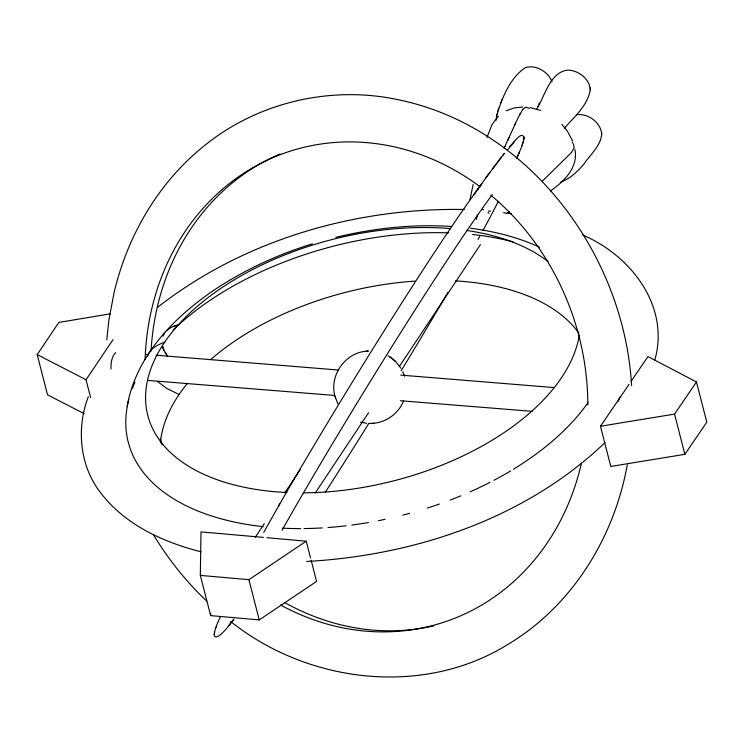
<?xml version="1.0" encoding="UTF-8"?>
<svg xmlns="http://www.w3.org/2000/svg" width="744" height="744" viewBox="0 0 744 744"><rect width="100%" height="100%" fill="white"/><g stroke="black" fill="none" stroke-linecap="round" stroke-linejoin="round"><path stroke-width="1.12" d="M311.113 560.186L316.563 581.417L259.228 619.901L210.654 615.614L200.331 575.391L200.992 531.895L263.441 537.41M210.654 615.614L210.692 613.326M590.29 89.392C588.151 105.034 574.377 116.817 564.38 128.219M601.691 133.799C600.994 145.861 590.197 154.575 583.901 164.071C577.623 171.604 570.127 178.607 560.79 182.075M516.764 158.174L521.618 146.949L523.999 138.607M524.074 137.659C521.088 128.61 509.547 149.637 507.101 149.879M106.792 339.934L108.819 320.524L114.027 292.857C127.233 236.48 157.765 183.498 202.982 146.828C255.908 103.063 328.755 85.467 395.957 99.259C528.751 125.401 624.095 253.983 631.61 385.708M220.261 617.074C207.018 644.76 218.178 640.491 231.04 622.747M523.953 139.249L524.111 137.017M496.211 120.091L496.574 116.696M496.806 115.236C502.014 97.975 509.956 77.729 525.515 67.574C536.192 64.477 548.077 71.759 552.039 81.756M496.425 117.664L496.973 114.195M214.188 634.865L214.328 634.055M214.505 632.865L214.644 632.065M469.957 199.69L473.128 184.456M627.239 464.963C614.312 536.954 572.657 605.123 509.473 643.448C424.071 697.491 308.072 683.42 230.621 621.473M127.15 406.624C131.716 378.901 146.14 353.632 164.61 332.801L165.521 331.629M654.776 360.152C670.223 306.1 630.587 255.257 582.775 235.095M476.309 219.489L477.648 214.579M147.489 356.608C149.432 348.713 157.616 344.732 164.638 342.259M497.531 111.721L497.848 110.67M498.248 109.275L498.573 108.168M88.313 396.757C76.204 428.265 79.599 465.921 100.682 492.854C124.871 524.659 163.168 542.236 201.02 551.778M486.911 137.575L491.998 124.611L498.387 116.241M522.111 145.582L522.521 144.364M522.874 143.285L523.283 142.058M163.001 336.139L164.61 332.801M216.123 627.397L216.727 625.871M536.815 108.996C544.887 96.162 549.965 71.973 567.923 70.076C578.618 70.401 589.694 78.873 590.336 90.005M403.564 400.979C398.691 413.255 386.592 422.201 373.442 423.28M500.405 103.258L500.907 102.142M501.484 100.859L501.995 99.705M537.791 106.559L538.293 105.443M538.861 104.151L539.372 103.007M516.68 158.36L517.778 155.933M518.103 155.198L519.582 151.916M504.906 146.531L509.008 137.556M507.696 140.411L518.168 117.626L522.837 109.266M504.162 148.158L504.925 146.531M514.606 125.197L515.564 123.113M519.638 114.595L520.326 113.274M163.968 333.879L164.647 332.754M278.405 505.911L279.66 503.986M255.294 537.252L264.269 523.748M284.757 492.9L300.13 469.762M315.186 493.077L368.55 412.781M399.407 366.383L480.41 244.655M84.165 413.683L47.523 394.832L37.2 354.609L58.832 322.44L110.121 313.856M90.638 397.622L86.044 379.747L113.014 339.645M631.052 381.393L647.968 356.59L696.477 381.96L706.8 422.183L684.88 454.324L610.796 466.46L600.473 426.238L629.099 384.257M600.473 426.238L674.548 414.101L696.477 381.96M473.882 194.547L489.84 172.459M477.667 189.236L481.703 183.582M485.72 178.021L501.112 157.514M492.621 168.711L504.441 153.273M502.777 155.431L504.014 153.841M228.789 625.537L233.858 619.222L231.644 621.975M522.855 109.266L525.859 107.164L529.458 108.364M514.569 141.323L509.594 146.893M165.475 331.675L166.591 330.522C179.639 316.219 194.575 303.822 210.357 292.652C241.549 271.169 276.229 254.997 312.387 243.827M542.571 180.959L571.597 152.362L574.173 147.954L573.466 144.076M604.946 442.643C525.562 518.577 414.929 555.47 306.761 561.469M166.544 330.559L171.222 327.369L175.714 325.519M157.719 307.235C244.023 239.754 355.586 207.557 464.396 209.501M550.43 190.957C563.868 181.703 578.423 167.549 574.963 149.563M506.72 213.658L509.175 211.715M200.331 575.391L248.905 579.678L306.23 541.195L310.536 557.954M506.125 110.791L514.16 107.927L522.809 106.996M173.278 326.458L178.448 324.7M335.767 237.355C373.627 228.213 412.827 223.888 451.748 226.502M576.284 114.762C587.965 113.06 600.975 122.332 601.738 134.413M366.699 351.168C345.077 352.498 328.736 376.027 335.135 396.766M367.276 351.122L368.745 351.029M369.405 423.448L372.874 423.327M366.318 351.205L367.731 351.084M372.418 423.373L373.832 423.252M147.638 380.389L334.642 395.436M400.43 400.737L532.025 411.33M145.703 354.358L148.019 354.544M156.091 355.204L338.399 370.038M400.7 375.106L554.159 387.587M266.91 537.717L306.23 541.195M488.427 210.989L490.556 211.212M366.69 423.289L360.877 422.248M503.595 212.747L511.509 213.863M470.394 228.231C494.137 231.3 517.638 237.122 539.447 247.138M530.314 107.61L540.628 110.419M360.924 422.257L361.854 422.508M179.072 394.525L166.935 388.489L157.356 381.402M37.2 354.609L86.044 379.747M388.108 355.809L390.86 357.576M391.13 357.771L392.72 358.971M390.061 357.008L395.529 361.454L400.932 368.252M392.999 359.203L394.506 360.505M394.794 360.775L395.529 361.454M206.637 601.04C186.056 581.52 168.218 559.153 153.534 534.889M572.164 142.485L572.889 143.294M561.906 124.415L567.421 131.195L572.74 141.183M165.242 352.451A95.688 60.748 41.8 0 0 166.796 355L167.447 356.023L166.749 355.046A95.688 60.766 41.8 0 1 165.205 352.498L163.522 349.308M163.885 350.164L163.234 348.676A7.868 4.994 41.8 0 1 162.917 347.755M337.999 404.076L334.995 396.282M402.792 371.693L404.606 376.278M163.317 349.02L163.196 348.722A7.868 4.994 41.8 0 1 162.871 347.811L162.815 347.383M335.404 397.696L335.544 398.18M674.548 414.101L684.88 454.324M248.905 579.678L259.228 619.901M162.471 345.458L162.545 346.081A12.49 7.933 41.8 0 0 162.769 347.197L162.778 347.429M162.722 347.243L162.676 347.057A11.867 7.542 41.8 0 1 162.508 346.127L162.462 345.839M601.561 132.386L601.608 132.962M590.159 87.969L590.206 88.555M581.306 463.652A247.733 218.383 71.7 0 1 280.562 604.974M145.08 359.213A247.733 218.383 71.7 0 1 480.047 186.698M490.798 195.161A247.733 218.383 71.7 0 1 587.834 404.913M433.845 625.834A248.887 219.396 71.7 0 1 284.943 602.677M162.062 444.791A248.887 219.396 71.7 0 1 160.258 438.383M151.051 351.075A248.887 219.396 71.7 0 1 280.19 153.943M111.061 368.987A12.927 5.608 -85.4 0 1 115.711 352.703M618.394 401.267A12.871 5.58 -85.4 0 1 619.743 397.268M482.558 209.557A12.871 9.049 33.6 0 1 483.619 209.938M487.915 212.384A12.871 9.049 33.6 0 1 488.92 213.221M263.739 532.425A247.733 10.37 -58.4 0 1 481.182 184.791M498.313 201.364A248.887 10.416 -58.4 0 1 482.958 230.501M479.722 236.406A248.887 10.416 -58.4 0 1 478.029 239.456M447.935 292.262A248.887 10.416 -58.4 0 1 401.174 370.754M368.838 423.373A248.887 10.416 -58.4 0 1 325.286 492.249M282.004 530.323A248.887 10.416 -58.4 0 1 492.305 194.621M588.03 402.578A247.733 138.895 -14.4 0 1 513.481 469.204M510.644 470.915A247.733 138.895 -14.4 0 1 493.96 480.289M489.868 482.41A247.733 138.895 -14.4 0 1 470.208 491.793M460.815 495.829A247.733 138.895 -14.4 0 1 450.194 500.061M439.379 504.032A247.733 138.895 -14.4 0 1 427.335 508.078M409.6 513.341A247.733 138.895 -14.4 0 1 402.932 515.108M385.094 519.303A247.733 138.895 -14.4 0 1 378.454 520.67M368.513 522.511A247.733 138.895 -14.4 0 1 351.8 525.069M346.146 525.776A247.733 138.895 -14.4 0 1 328.011 527.524M322.301 527.914A247.733 138.895 -14.4 0 1 304.054 528.566M300.632 528.593A247.733 138.895 -14.4 0 1 282.469 528.175M263.153 526.659A247.733 138.895 -14.4 0 1 128.852 399.426M132.33 388.582A247.733 138.895 -14.4 0 1 134.943 382.239M173.185 329.964A247.733 138.895 -14.4 0 1 448.697 232.863M472.533 234.509A247.733 138.895 -14.4 0 1 513.128 241.847M579.288 335.135A222.131 124.536 -14.4 0 1 303.236 492.844M286.952 492.519A222.131 124.536 -14.4 0 1 161.56 347.002A222.131 124.536 -14.4 0 1 450.548 228.603M466.6 230.445A222.131 124.536 -14.4 0 1 548.03 261.535M160.416 442.727A220.968 123.885 -14.4 0 1 187.451 383.3M210.506 359.705A220.968 123.885 -14.4 0 1 415.087 281.12M455.365 280.888A220.968 123.885 -14.4 0 1 578.897 333.117"/></g></svg>
